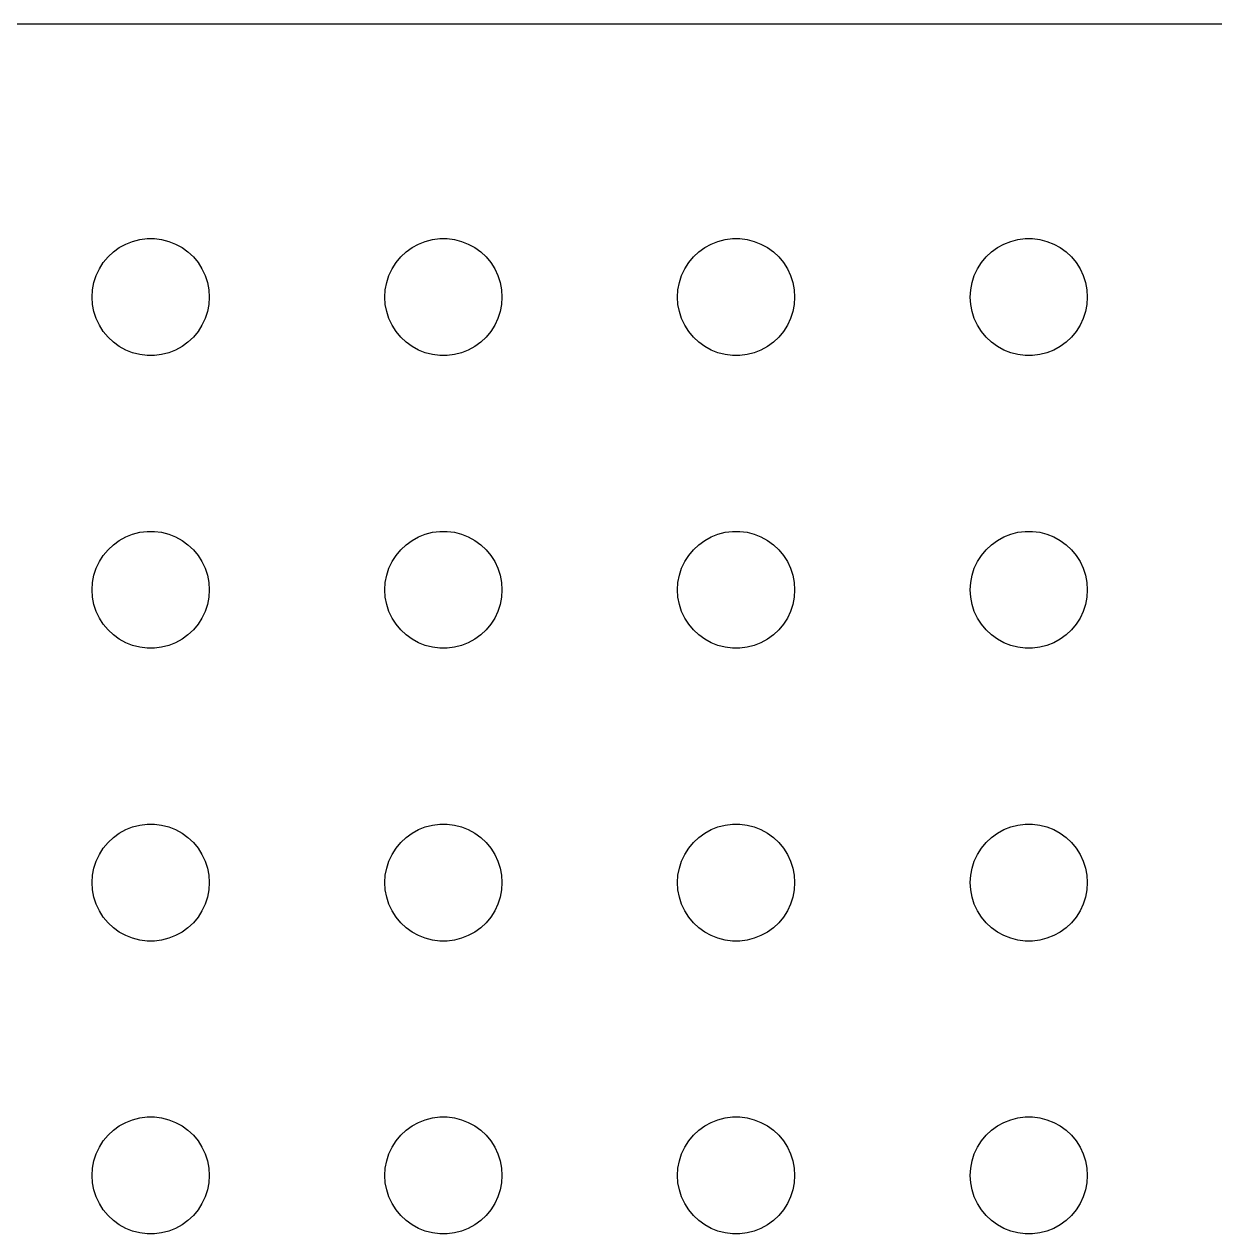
# Model space of a CAD drawing. Header units: metres. Extents: x -120 to 120, y -119 to 119.
# Drawn here: x 26.76 to 57.27, y 88.5 to 119.49 of the extents above; entities that cross this region are included whole.
import ezdxf

# ---------------------------------------------------------------- set-up
doc = ezdxf.new("R2010")
doc.units = ezdxf.units.M

msp = doc.modelspace()

# ---------------------------------------------------------------- linework, layer by layer
for p, q in [((114.814, 119.49), (-114.814, 119.49)), ((29.0439, 113.656), (29.1963, 113.766)), ((29.1963, 113.766), (29.3613, 113.857)), ((29.3613, 113.857), (29.5365, 113.927)), ((29.5365, 113.927), (29.7189, 113.973)), ((29.7189, 113.973), (29.9058, 113.997)), ((29.9058, 113.997), (30.0942, 113.997)), ((30.0942, 113.997), (30.2811, 113.973)), ((30.2811, 113.973), (30.4635, 113.927)), ((30.4635, 113.927), (30.6387, 113.857)), ((30.6387, 113.857), (30.8037, 113.766)), ((30.8037, 113.766), (30.9561, 113.656)), ((36.5439, 113.656), (36.6963, 113.766)), ((36.6963, 113.766), (36.8613, 113.857)), ((36.8613, 113.857), (37.0365, 113.927)), ((37.0365, 113.927), (37.2189, 113.973)), ((37.2189, 113.973), (37.4058, 113.997)), ((37.4058, 113.997), (37.5942, 113.997)), ((37.5942, 113.997), (37.7811, 113.973)), ((37.7811, 113.973), (37.9635, 113.927)), ((37.9635, 113.927), (38.1387, 113.857)), ((38.1387, 113.857), (38.3037, 113.766)), ((38.3037, 113.766), (38.4561, 113.656)), ((44.0439, 113.656), (44.1963, 113.766)), ((44.1963, 113.766), (44.3613, 113.857)), ((44.3613, 113.857), (44.5365, 113.927)), ((44.5365, 113.927), (44.7189, 113.973)), ((44.7189, 113.973), (44.9058, 113.997)), ((44.9058, 113.997), (45.0942, 113.997)), ((45.0942, 113.997), (45.2811, 113.973)), ((45.2811, 113.973), (45.4635, 113.927)), ((45.4635, 113.927), (45.6387, 113.857)), ((45.6387, 113.857), (45.8037, 113.766)), ((45.8037, 113.766), (45.9561, 113.656)), ((51.5439, 113.656), (51.6963, 113.766)), ((51.6963, 113.766), (51.8613, 113.857)), ((51.8613, 113.857), (52.0365, 113.927)), ((52.0365, 113.927), (52.2189, 113.973)), ((52.2189, 113.973), (52.4058, 113.997)), ((52.4058, 113.997), (52.5942, 113.997)), ((52.5942, 113.997), (52.7811, 113.973)), ((52.7811, 113.973), (52.9635, 113.927)), ((52.9635, 113.927), (53.1387, 113.857)), ((53.1387, 113.857), (53.3037, 113.766)), ((53.3037, 113.766), (53.4561, 113.656)), ((28.7865, 113.382), (28.9065, 113.527)), ((28.9065, 113.527), (29.0439, 113.656)), ((30.9561, 113.656), (31.0934, 113.527)), ((31.0934, 113.527), (31.2135, 113.382)), ((36.2865, 113.382), (36.4065, 113.527)), ((36.4065, 113.527), (36.5439, 113.656)), ((38.4561, 113.656), (38.5934, 113.527)), ((38.5934, 113.527), (38.7135, 113.382)), ((43.7865, 113.382), (43.9065, 113.527)), ((43.9065, 113.527), (44.0439, 113.656)), ((45.9561, 113.656), (46.0934, 113.527)), ((46.0934, 113.527), (46.2135, 113.382)), ((51.2865, 113.382), (51.4065, 113.527)), ((51.4065, 113.527), (51.5439, 113.656)), ((53.4561, 113.656), (53.5934, 113.527)), ((53.5934, 113.527), (53.7135, 113.382)), ((28.6053, 113.052), (28.6855, 113.223)), ((28.6855, 113.223), (28.7865, 113.382)), ((31.2135, 113.382), (31.3145, 113.223)), ((31.3145, 113.223), (31.3947, 113.052)), ((36.1053, 113.052), (36.1855, 113.223)), ((36.1855, 113.223), (36.2865, 113.382)), ((38.7135, 113.382), (38.8145, 113.223)), ((38.8145, 113.223), (38.8947, 113.052)), ((43.6053, 113.052), (43.6855, 113.223)), ((43.6855, 113.223), (43.7865, 113.382)), ((46.2135, 113.382), (46.3145, 113.223)), ((46.3145, 113.223), (46.3947, 113.052)), ((51.1053, 113.052), (51.1855, 113.223)), ((51.1855, 113.223), (51.2865, 113.382)), ((53.7135, 113.382), (53.8145, 113.223)), ((53.8145, 113.223), (53.8947, 113.052)), ((28.5118, 112.688), (28.5471, 112.873)), ((28.5471, 112.873), (28.6053, 113.052)), ((31.3947, 113.052), (31.4529, 112.873)), ((31.4529, 112.873), (31.4882, 112.688)), ((36.0118, 112.688), (36.0471, 112.873)), ((36.0471, 112.873), (36.1053, 113.052)), ((38.8947, 113.052), (38.9529, 112.873)), ((38.9529, 112.873), (38.9882, 112.688)), ((43.5118, 112.688), (43.5471, 112.873)), ((43.5471, 112.873), (43.6053, 113.052)), ((46.3947, 113.052), (46.4529, 112.873)), ((46.4529, 112.873), (46.4882, 112.688)), ((51.0118, 112.688), (51.0471, 112.873)), ((51.0471, 112.873), (51.1053, 113.052)), ((53.8947, 113.052), (53.9529, 112.873)), ((53.9529, 112.873), (53.9882, 112.688)), ((28.5, 112.5), (28.5118, 112.688)), ((28.5118, 112.312), (28.5, 112.5)), ((31.4882, 112.688), (31.5, 112.5)), ((31.5, 112.5), (31.4882, 112.312)), ((36, 112.5), (36.0118, 112.688)), ((36.0118, 112.312), (36, 112.5)), ((38.9882, 112.688), (39, 112.5)), ((39, 112.5), (38.9882, 112.312)), ((43.5, 112.5), (43.5118, 112.688)), ((43.5118, 112.312), (43.5, 112.5)), ((46.4882, 112.688), (46.5, 112.5)), ((46.5, 112.5), (46.4882, 112.312)), ((51, 112.5), (51.0118, 112.688)), ((51.0118, 112.312), (51, 112.5)), ((53.9882, 112.688), (54, 112.5)), ((54, 112.5), (53.9882, 112.312)), ((28.5471, 112.127), (28.5118, 112.312)), ((31.4882, 112.312), (31.4529, 112.127)), ((36.0471, 112.127), (36.0118, 112.312)), ((38.9882, 112.312), (38.9529, 112.127)), ((43.5471, 112.127), (43.5118, 112.312)), ((46.4882, 112.312), (46.4529, 112.127)), ((51.0471, 112.127), (51.0118, 112.312)), ((53.9882, 112.312), (53.9529, 112.127)), ((28.6053, 111.948), (28.5471, 112.127)), ((28.6855, 111.777), (28.6053, 111.948)), ((31.3947, 111.948), (31.3145, 111.777)), ((31.4529, 112.127), (31.3947, 111.948)), ((36.1053, 111.948), (36.0471, 112.127)), ((36.1855, 111.777), (36.1053, 111.948)), ((38.8947, 111.948), (38.8145, 111.777)), ((38.9529, 112.127), (38.8947, 111.948)), ((43.6053, 111.948), (43.5471, 112.127)), ((43.6855, 111.777), (43.6053, 111.948)), ((46.3947, 111.948), (46.3145, 111.777)), ((46.4529, 112.127), (46.3947, 111.948)), ((51.1053, 111.948), (51.0471, 112.127)), ((51.1855, 111.777), (51.1053, 111.948)), ((53.8947, 111.948), (53.8145, 111.777)), ((53.9529, 112.127), (53.8947, 111.948)), ((28.7865, 111.618), (28.6855, 111.777)), ((28.9065, 111.473), (28.7865, 111.618)), ((31.2135, 111.618), (31.0934, 111.473)), ((31.3145, 111.777), (31.2135, 111.618)), ((36.2865, 111.618), (36.1855, 111.777)), ((36.4065, 111.473), (36.2865, 111.618)), ((38.7135, 111.618), (38.5934, 111.473)), ((38.8145, 111.777), (38.7135, 111.618)), ((43.7865, 111.618), (43.6855, 111.777)), ((43.9065, 111.473), (43.7865, 111.618)), ((46.2135, 111.618), (46.0934, 111.473)), ((46.3145, 111.777), (46.2135, 111.618)), ((51.2865, 111.618), (51.1855, 111.777)), ((51.4065, 111.473), (51.2865, 111.618)), ((53.7135, 111.618), (53.5934, 111.473)), ((53.8145, 111.777), (53.7135, 111.618)), ((29.0439, 111.344), (28.9065, 111.473)), ((29.1963, 111.234), (29.0439, 111.344)), ((30.9561, 111.344), (30.8037, 111.234)), ((31.0934, 111.473), (30.9561, 111.344)), ((36.5439, 111.344), (36.4065, 111.473)), ((36.6963, 111.234), (36.5439, 111.344)), ((38.4561, 111.344), (38.3037, 111.234)), ((38.5934, 111.473), (38.4561, 111.344)), ((44.0439, 111.344), (43.9065, 111.473)), ((44.1963, 111.234), (44.0439, 111.344)), ((45.9561, 111.344), (45.8037, 111.234)), ((46.0934, 111.473), (45.9561, 111.344)), ((51.5439, 111.344), (51.4065, 111.473)), ((51.6963, 111.234), (51.5439, 111.344)), ((53.4561, 111.344), (53.3037, 111.234)), ((53.5934, 111.473), (53.4561, 111.344)), ((29.3613, 111.143), (29.1963, 111.234)), ((29.5365, 111.073), (29.3613, 111.143)), ((29.7189, 111.027), (29.5365, 111.073)), ((29.9058, 111.003), (29.7189, 111.027)), ((30.0942, 111.003), (29.9058, 111.003)), ((30.2811, 111.027), (30.0942, 111.003)), ((30.4635, 111.073), (30.2811, 111.027)), ((30.6387, 111.143), (30.4635, 111.073)), ((30.8037, 111.234), (30.6387, 111.143)), ((36.8613, 111.143), (36.6963, 111.234)), ((37.0365, 111.073), (36.8613, 111.143)), ((37.2189, 111.027), (37.0365, 111.073)), ((37.4058, 111.003), (37.2189, 111.027)), ((37.5942, 111.003), (37.4058, 111.003)), ((37.7811, 111.027), (37.5942, 111.003)), ((37.9635, 111.073), (37.7811, 111.027)), ((38.1387, 111.143), (37.9635, 111.073)), ((38.3037, 111.234), (38.1387, 111.143)), ((44.3613, 111.143), (44.1963, 111.234)), ((44.5365, 111.073), (44.3613, 111.143)), ((44.7189, 111.027), (44.5365, 111.073)), ((44.9058, 111.003), (44.7189, 111.027)), ((45.0942, 111.003), (44.9058, 111.003)), ((45.2811, 111.027), (45.0942, 111.003)), ((45.4635, 111.073), (45.2811, 111.027)), ((45.6387, 111.143), (45.4635, 111.073)), ((45.8037, 111.234), (45.6387, 111.143)), ((51.8613, 111.143), (51.6963, 111.234)), ((52.0365, 111.073), (51.8613, 111.143)), ((52.2189, 111.027), (52.0365, 111.073)), ((52.4058, 111.003), (52.2189, 111.027)), ((52.5942, 111.003), (52.4058, 111.003)), ((52.7811, 111.027), (52.5942, 111.003)), ((52.9635, 111.073), (52.7811, 111.027)), ((53.1387, 111.143), (52.9635, 111.073)), ((53.3037, 111.234), (53.1387, 111.143)), ((29.1963, 106.266), (29.3613, 106.357)), ((29.3613, 106.357), (29.5365, 106.427)), ((29.5365, 106.427), (29.7189, 106.473)), ((29.7189, 106.473), (29.9058, 106.497)), ((29.9058, 106.497), (30.0942, 106.497)), ((30.0942, 106.497), (30.2811, 106.473)), ((30.2811, 106.473), (30.4635, 106.427)), ((30.4635, 106.427), (30.6387, 106.357)), ((30.6387, 106.357), (30.8037, 106.266)), ((36.6963, 106.266), (36.8613, 106.357)), ((36.8613, 106.357), (37.0365, 106.427)), ((37.0365, 106.427), (37.2189, 106.473)), ((37.2189, 106.473), (37.4058, 106.497)), ((37.4058, 106.497), (37.5942, 106.497)), ((37.5942, 106.497), (37.7811, 106.473)), ((37.7811, 106.473), (37.9635, 106.427)), ((37.9635, 106.427), (38.1387, 106.357)), ((38.1387, 106.357), (38.3037, 106.266)), ((44.1963, 106.266), (44.3613, 106.357)), ((44.3613, 106.357), (44.5365, 106.427)), ((44.5365, 106.427), (44.7189, 106.473)), ((44.7189, 106.473), (44.9058, 106.497)), ((44.9058, 106.497), (45.0942, 106.497)), ((45.0942, 106.497), (45.2811, 106.473)), ((45.2811, 106.473), (45.4635, 106.427)), ((45.4635, 106.427), (45.6387, 106.357)), ((45.6387, 106.357), (45.8037, 106.266)), ((51.6963, 106.266), (51.8613, 106.357)), ((51.8613, 106.357), (52.0365, 106.427)), ((52.0365, 106.427), (52.2189, 106.473)), ((52.2189, 106.473), (52.4058, 106.497)), ((52.4058, 106.497), (52.5942, 106.497)), ((52.5942, 106.497), (52.7811, 106.473)), ((52.7811, 106.473), (52.9635, 106.427)), ((52.9635, 106.427), (53.1387, 106.357)), ((53.1387, 106.357), (53.3037, 106.266)), ((28.7865, 105.882), (28.9065, 106.027)), ((28.9065, 106.027), (29.0439, 106.156)), ((29.0439, 106.156), (29.1963, 106.266)), ((30.8037, 106.266), (30.9561, 106.156)), ((30.9561, 106.156), (31.0934, 106.027)), ((31.0934, 106.027), (31.2135, 105.882)), ((36.2865, 105.882), (36.4065, 106.027)), ((36.4065, 106.027), (36.5439, 106.156)), ((36.5439, 106.156), (36.6963, 106.266)), ((38.3037, 106.266), (38.4561, 106.156)), ((38.4561, 106.156), (38.5934, 106.027)), ((38.5934, 106.027), (38.7135, 105.882)), ((43.7865, 105.882), (43.9065, 106.027)), ((43.9065, 106.027), (44.0439, 106.156)), ((44.0439, 106.156), (44.1963, 106.266)), ((45.8037, 106.266), (45.9561, 106.156)), ((45.9561, 106.156), (46.0934, 106.027)), ((46.0934, 106.027), (46.2135, 105.882)), ((51.2865, 105.882), (51.4065, 106.027)), ((51.4065, 106.027), (51.5439, 106.156)), ((51.5439, 106.156), (51.6963, 106.266)), ((53.3037, 106.266), (53.4561, 106.156)), ((53.4561, 106.156), (53.5934, 106.027)), ((53.5934, 106.027), (53.7135, 105.882)), ((28.6053, 105.552), (28.6855, 105.723)), ((28.6855, 105.723), (28.7865, 105.882)), ((31.2135, 105.882), (31.3145, 105.723)), ((31.3145, 105.723), (31.3947, 105.552)), ((36.1053, 105.552), (36.1855, 105.723)), ((36.1855, 105.723), (36.2865, 105.882)), ((38.7135, 105.882), (38.8145, 105.723)), ((38.8145, 105.723), (38.8947, 105.552)), ((43.6053, 105.552), (43.6855, 105.723)), ((43.6855, 105.723), (43.7865, 105.882)), ((46.2135, 105.882), (46.3145, 105.723)), ((46.3145, 105.723), (46.3947, 105.552)), ((51.1053, 105.552), (51.1855, 105.723)), ((51.1855, 105.723), (51.2865, 105.882)), ((53.7135, 105.882), (53.8145, 105.723)), ((53.8145, 105.723), (53.8947, 105.552)), ((28.5118, 105.188), (28.5471, 105.373)), ((28.5471, 105.373), (28.6053, 105.552)), ((31.3947, 105.552), (31.4529, 105.373)), ((31.4529, 105.373), (31.4882, 105.188)), ((36.0118, 105.188), (36.0471, 105.373)), ((36.0471, 105.373), (36.1053, 105.552)), ((38.8947, 105.552), (38.9529, 105.373)), ((38.9529, 105.373), (38.9882, 105.188)), ((43.5118, 105.188), (43.5471, 105.373)), ((43.5471, 105.373), (43.6053, 105.552)), ((46.3947, 105.552), (46.4529, 105.373)), ((46.4529, 105.373), (46.4882, 105.188)), ((51.0118, 105.188), (51.0471, 105.373)), ((51.0471, 105.373), (51.1053, 105.552)), ((53.8947, 105.552), (53.9529, 105.373)), ((53.9529, 105.373), (53.9882, 105.188)), ((28.5, 105), (28.5118, 105.188)), ((31.4882, 105.188), (31.5, 105)), ((36, 105), (36.0118, 105.188)), ((38.9882, 105.188), (39, 105)), ((43.5, 105), (43.5118, 105.188)), ((46.4882, 105.188), (46.5, 105)), ((51, 105), (51.0118, 105.188)), ((53.9882, 105.188), (54, 105)), ((28.5118, 104.812), (28.5, 105)), ((28.5471, 104.627), (28.5118, 104.812)), ((31.4882, 104.812), (31.4529, 104.627)), ((31.5, 105), (31.4882, 104.812)), ((36.0118, 104.812), (36, 105)), ((36.0471, 104.627), (36.0118, 104.812)), ((38.9882, 104.812), (38.9529, 104.627)), ((39, 105), (38.9882, 104.812)), ((43.5118, 104.812), (43.5, 105)), ((43.5471, 104.627), (43.5118, 104.812)), ((46.4882, 104.812), (46.4529, 104.627)), ((46.5, 105), (46.4882, 104.812)), ((51.0118, 104.812), (51, 105)), ((51.0471, 104.627), (51.0118, 104.812)), ((53.9882, 104.812), (53.9529, 104.627)), ((54, 105), (53.9882, 104.812)), ((28.6053, 104.448), (28.5471, 104.627)), ((28.6855, 104.277), (28.6053, 104.448)), ((31.3947, 104.448), (31.3145, 104.277)), ((31.4529, 104.627), (31.3947, 104.448)), ((36.1053, 104.448), (36.0471, 104.627)), ((36.1855, 104.277), (36.1053, 104.448)), ((38.8947, 104.448), (38.8145, 104.277)), ((38.9529, 104.627), (38.8947, 104.448)), ((43.6053, 104.448), (43.5471, 104.627)), ((43.6855, 104.277), (43.6053, 104.448)), ((46.3947, 104.448), (46.3145, 104.277)), ((46.4529, 104.627), (46.3947, 104.448)), ((51.1053, 104.448), (51.0471, 104.627)), ((51.1855, 104.277), (51.1053, 104.448)), ((53.8947, 104.448), (53.8145, 104.277)), ((53.9529, 104.627), (53.8947, 104.448)), ((28.7865, 104.118), (28.6855, 104.277)), ((28.9065, 103.973), (28.7865, 104.118)), ((31.2135, 104.118), (31.0934, 103.973)), ((31.3145, 104.277), (31.2135, 104.118)), ((36.2865, 104.118), (36.1855, 104.277)), ((36.4065, 103.973), (36.2865, 104.118)), ((38.7135, 104.118), (38.5934, 103.973)), ((38.8145, 104.277), (38.7135, 104.118)), ((43.7865, 104.118), (43.6855, 104.277)), ((43.9065, 103.973), (43.7865, 104.118)), ((46.2135, 104.118), (46.0934, 103.973)), ((46.3145, 104.277), (46.2135, 104.118)), ((51.2865, 104.118), (51.1855, 104.277)), ((51.4065, 103.973), (51.2865, 104.118)), ((53.7135, 104.118), (53.5934, 103.973)), ((53.8145, 104.277), (53.7135, 104.118)), ((29.0439, 103.844), (28.9065, 103.973)), ((29.1963, 103.734), (29.0439, 103.844)), ((30.9561, 103.844), (30.8037, 103.734)), ((31.0934, 103.973), (30.9561, 103.844)), ((36.5439, 103.844), (36.4065, 103.973)), ((36.6963, 103.734), (36.5439, 103.844)), ((38.4561, 103.844), (38.3037, 103.734)), ((38.5934, 103.973), (38.4561, 103.844)), ((44.0439, 103.844), (43.9065, 103.973)), ((44.1963, 103.734), (44.0439, 103.844)), ((45.9561, 103.844), (45.8037, 103.734)), ((46.0934, 103.973), (45.9561, 103.844)), ((51.5439, 103.844), (51.4065, 103.973)), ((51.6963, 103.734), (51.5439, 103.844)), ((53.4561, 103.844), (53.3037, 103.734)), ((53.5934, 103.973), (53.4561, 103.844)), ((29.3613, 103.643), (29.1963, 103.734)), ((29.5365, 103.573), (29.3613, 103.643)), ((29.7189, 103.527), (29.5365, 103.573)), ((29.9058, 103.503), (29.7189, 103.527)), ((30.0942, 103.503), (29.9058, 103.503)), ((30.2811, 103.527), (30.0942, 103.503)), ((30.4635, 103.573), (30.2811, 103.527)), ((30.6387, 103.643), (30.4635, 103.573)), ((30.8037, 103.734), (30.6387, 103.643)), ((36.8613, 103.643), (36.6963, 103.734)), ((37.0365, 103.573), (36.8613, 103.643)), ((37.2189, 103.527), (37.0365, 103.573)), ((37.4058, 103.503), (37.2189, 103.527)), ((37.5942, 103.503), (37.4058, 103.503)), ((37.7811, 103.527), (37.5942, 103.503)), ((37.9635, 103.573), (37.7811, 103.527)), ((38.1387, 103.643), (37.9635, 103.573)), ((38.3037, 103.734), (38.1387, 103.643)), ((44.3613, 103.643), (44.1963, 103.734)), ((44.5365, 103.573), (44.3613, 103.643)), ((44.7189, 103.527), (44.5365, 103.573)), ((44.9058, 103.503), (44.7189, 103.527)), ((45.0942, 103.503), (44.9058, 103.503)), ((45.2811, 103.527), (45.0942, 103.503)), ((45.4635, 103.573), (45.2811, 103.527)), ((45.6387, 103.643), (45.4635, 103.573)), ((45.8037, 103.734), (45.6387, 103.643)), ((51.8613, 103.643), (51.6963, 103.734)), ((52.0365, 103.573), (51.8613, 103.643)), ((52.2189, 103.527), (52.0365, 103.573)), ((52.4058, 103.503), (52.2189, 103.527)), ((52.5942, 103.503), (52.4058, 103.503)), ((52.7811, 103.527), (52.5942, 103.503)), ((52.9635, 103.573), (52.7811, 103.527)), ((53.1387, 103.643), (52.9635, 103.573)), ((53.3037, 103.734), (53.1387, 103.643)), ((29.1963, 98.7665), (29.3613, 98.8572)), ((29.3613, 98.8572), (29.5365, 98.9266)), ((29.5365, 98.9266), (29.7189, 98.9734)), ((29.7189, 98.9734), (29.9058, 98.997)), ((29.9058, 98.997), (30.0942, 98.997)), ((30.0942, 98.997), (30.2811, 98.9734)), ((30.2811, 98.9734), (30.4635, 98.9266)), ((30.4635, 98.9266), (30.6387, 98.8572)), ((30.6387, 98.8572), (30.8037, 98.7665)), ((36.6963, 98.7665), (36.8613, 98.8572)), ((36.8613, 98.8572), (37.0365, 98.9266)), ((37.0365, 98.9266), (37.2189, 98.9734)), ((37.2189, 98.9734), (37.4058, 98.997)), ((37.4058, 98.997), (37.5942, 98.997)), ((37.5942, 98.997), (37.7811, 98.9734)), ((37.7811, 98.9734), (37.9635, 98.9266)), ((37.9635, 98.9266), (38.1387, 98.8572)), ((38.1387, 98.8572), (38.3037, 98.7665)), ((44.1963, 98.7665), (44.3613, 98.8572)), ((44.3613, 98.8572), (44.5365, 98.9266)), ((44.5365, 98.9266), (44.7189, 98.9734)), ((44.7189, 98.9734), (44.9058, 98.997)), ((44.9058, 98.997), (45.0942, 98.997)), ((45.0942, 98.997), (45.2811, 98.9734)), ((45.2811, 98.9734), (45.4635, 98.9266)), ((45.4635, 98.9266), (45.6387, 98.8572)), ((45.6387, 98.8572), (45.8037, 98.7665)), ((51.6963, 98.7665), (51.8613, 98.8572)), ((51.8613, 98.8572), (52.0365, 98.9266)), ((52.0365, 98.9266), (52.2189, 98.9734)), ((52.2189, 98.9734), (52.4058, 98.997)), ((52.4058, 98.997), (52.5942, 98.997)), ((52.5942, 98.997), (52.7811, 98.9734)), ((52.7811, 98.9734), (52.9635, 98.9266)), ((52.9635, 98.9266), (53.1387, 98.8572)), ((53.1387, 98.8572), (53.3037, 98.7665)), ((28.9065, 98.5268), (29.0439, 98.6558)), ((29.0439, 98.6558), (29.1963, 98.7665)), ((30.8037, 98.7665), (30.9561, 98.6558)), ((30.9561, 98.6558), (31.0934, 98.5268)), ((36.4065, 98.5268), (36.5439, 98.6558)), ((36.5439, 98.6558), (36.6963, 98.7665)), ((38.3037, 98.7665), (38.4561, 98.6558)), ((38.4561, 98.6558), (38.5934, 98.5268)), ((43.9065, 98.5268), (44.0439, 98.6558)), ((44.0439, 98.6558), (44.1963, 98.7665)), ((45.8037, 98.7665), (45.9561, 98.6558)), ((45.9561, 98.6558), (46.0934, 98.5268)), ((51.4065, 98.5268), (51.5439, 98.6558)), ((51.5439, 98.6558), (51.6963, 98.7665)), ((53.3037, 98.7665), (53.4561, 98.6558)), ((53.4561, 98.6558), (53.5934, 98.5268)), ((28.6855, 98.2226), (28.7865, 98.3817)), ((28.7865, 98.3817), (28.9065, 98.5268)), ((31.0934, 98.5268), (31.2135, 98.3817)), ((31.2135, 98.3817), (31.3145, 98.2226)), ((36.1855, 98.2226), (36.2865, 98.3817)), ((36.2865, 98.3817), (36.4065, 98.5268)), ((38.5934, 98.5268), (38.7135, 98.3817)), ((38.7135, 98.3817), (38.8145, 98.2226)), ((43.6855, 98.2226), (43.7865, 98.3817)), ((43.7865, 98.3817), (43.9065, 98.5268)), ((46.0934, 98.5268), (46.2135, 98.3817)), ((46.2135, 98.3817), (46.3145, 98.2226)), ((51.1855, 98.2226), (51.2865, 98.3817)), ((51.2865, 98.3817), (51.4065, 98.5268)), ((53.5934, 98.5268), (53.7135, 98.3817)), ((53.7135, 98.3817), (53.8145, 98.2226)), ((28.5471, 97.873), (28.6053, 98.0522)), ((28.6053, 98.0522), (28.6855, 98.2226)), ((31.3145, 98.2226), (31.3947, 98.0522)), ((31.3947, 98.0522), (31.4529, 97.873)), ((36.0471, 97.873), (36.1053, 98.0522)), ((36.1053, 98.0522), (36.1855, 98.2226)), ((38.8145, 98.2226), (38.8947, 98.0522)), ((38.8947, 98.0522), (38.9529, 97.873)), ((43.5471, 97.873), (43.6053, 98.0522)), ((43.6053, 98.0522), (43.6855, 98.2226)), ((46.3145, 98.2226), (46.3947, 98.0522)), ((46.3947, 98.0522), (46.4529, 97.873)), ((51.0471, 97.873), (51.1053, 98.0522)), ((51.1053, 98.0522), (51.1855, 98.2226)), ((53.8145, 98.2226), (53.8947, 98.0522)), ((53.8947, 98.0522), (53.9529, 97.873)), ((28.5, 97.5), (28.5118, 97.688)), ((28.5118, 97.688), (28.5471, 97.873)), ((31.4529, 97.873), (31.4882, 97.688)), ((31.4882, 97.688), (31.5, 97.5)), ((36, 97.5), (36.0118, 97.688)), ((36.0118, 97.688), (36.0471, 97.873)), ((38.9529, 97.873), (38.9882, 97.688)), ((38.9882, 97.688), (39, 97.5)), ((43.5, 97.5), (43.5118, 97.688)), ((43.5118, 97.688), (43.5471, 97.873)), ((46.4529, 97.873), (46.4882, 97.688)), ((46.4882, 97.688), (46.5, 97.5)), ((51, 97.5), (51.0118, 97.688)), ((51.0118, 97.688), (51.0471, 97.873)), ((53.9529, 97.873), (53.9882, 97.688)), ((53.9882, 97.688), (54, 97.5)), ((28.5118, 97.312), (28.5, 97.5)), ((28.5471, 97.127), (28.5118, 97.312)), ((31.4882, 97.312), (31.4529, 97.127)), ((31.5, 97.5), (31.4882, 97.312)), ((36.0118, 97.312), (36, 97.5)), ((36.0471, 97.127), (36.0118, 97.312)), ((38.9882, 97.312), (38.9529, 97.127)), ((39, 97.5), (38.9882, 97.312)), ((43.5118, 97.312), (43.5, 97.5)), ((43.5471, 97.127), (43.5118, 97.312)), ((46.4882, 97.312), (46.4529, 97.127)), ((46.5, 97.5), (46.4882, 97.312)), ((51.0118, 97.312), (51, 97.5)), ((51.0471, 97.127), (51.0118, 97.312)), ((53.9882, 97.312), (53.9529, 97.127)), ((54, 97.5), (53.9882, 97.312)), ((28.6053, 96.9478), (28.5471, 97.127)), ((31.4529, 97.127), (31.3947, 96.9478)), ((36.1053, 96.9478), (36.0471, 97.127)), ((38.9529, 97.127), (38.8947, 96.9478)), ((43.6053, 96.9478), (43.5471, 97.127)), ((46.4529, 97.127), (46.3947, 96.9478)), ((51.1053, 96.9478), (51.0471, 97.127)), ((53.9529, 97.127), (53.8947, 96.9478)), ((28.6855, 96.7774), (28.6053, 96.9478)), ((28.7865, 96.6183), (28.6855, 96.7774)), ((31.3145, 96.7774), (31.2135, 96.6183)), ((31.3947, 96.9478), (31.3145, 96.7774)), ((36.1855, 96.7774), (36.1053, 96.9478)), ((36.2865, 96.6183), (36.1855, 96.7774)), ((38.8145, 96.7774), (38.7135, 96.6183)), ((38.8947, 96.9478), (38.8145, 96.7774)), ((43.6855, 96.7774), (43.6053, 96.9478)), ((43.7865, 96.6183), (43.6855, 96.7774)), ((46.3145, 96.7774), (46.2135, 96.6183)), ((46.3947, 96.9478), (46.3145, 96.7774)), ((51.1855, 96.7774), (51.1053, 96.9478)), ((51.2865, 96.6183), (51.1855, 96.7774)), ((53.8145, 96.7774), (53.7135, 96.6183)), ((53.8947, 96.9478), (53.8145, 96.7774)), ((28.9065, 96.4732), (28.7865, 96.6183)), ((29.0439, 96.3442), (28.9065, 96.4732)), ((31.0934, 96.4732), (30.9561, 96.3442)), ((31.2135, 96.6183), (31.0934, 96.4732)), ((36.4065, 96.4732), (36.2865, 96.6183)), ((36.5439, 96.3442), (36.4065, 96.4732)), ((38.5934, 96.4732), (38.4561, 96.3442)), ((38.7135, 96.6183), (38.5934, 96.4732)), ((43.9065, 96.4732), (43.7865, 96.6183)), ((44.0439, 96.3442), (43.9065, 96.4732)), ((46.0934, 96.4732), (45.9561, 96.3442)), ((46.2135, 96.6183), (46.0934, 96.4732)), ((51.4065, 96.4732), (51.2865, 96.6183)), ((51.5439, 96.3442), (51.4065, 96.4732)), ((53.5934, 96.4732), (53.4561, 96.3442)), ((53.7135, 96.6183), (53.5934, 96.4732)), ((29.1963, 96.2335), (29.0439, 96.3442)), ((29.3613, 96.1428), (29.1963, 96.2335)), ((29.5365, 96.0734), (29.3613, 96.1428)), ((29.7189, 96.0266), (29.5365, 96.0734)), ((30.4635, 96.0734), (30.2811, 96.0266)), ((30.6387, 96.1428), (30.4635, 96.0734)), ((30.8037, 96.2335), (30.6387, 96.1428)), ((30.9561, 96.3442), (30.8037, 96.2335)), ((36.6963, 96.2335), (36.5439, 96.3442)), ((36.8613, 96.1428), (36.6963, 96.2335)), ((37.0365, 96.0734), (36.8613, 96.1428)), ((37.2189, 96.0266), (37.0365, 96.0734)), ((37.9635, 96.0734), (37.7811, 96.0266)), ((38.1387, 96.1428), (37.9635, 96.0734)), ((38.3037, 96.2335), (38.1387, 96.1428)), ((38.4561, 96.3442), (38.3037, 96.2335)), ((44.1963, 96.2335), (44.0439, 96.3442)), ((44.3613, 96.1428), (44.1963, 96.2335)), ((44.5365, 96.0734), (44.3613, 96.1428)), ((44.7189, 96.0266), (44.5365, 96.0734)), ((45.4635, 96.0734), (45.2811, 96.0266)), ((45.6387, 96.1428), (45.4635, 96.0734)), ((45.8037, 96.2335), (45.6387, 96.1428)), ((45.9561, 96.3442), (45.8037, 96.2335)), ((51.6963, 96.2335), (51.5439, 96.3442)), ((51.8613, 96.1428), (51.6963, 96.2335)), ((52.0365, 96.0734), (51.8613, 96.1428)), ((52.2189, 96.0266), (52.0365, 96.0734)), ((52.9635, 96.0734), (52.7811, 96.0266)), ((53.1387, 96.1428), (52.9635, 96.0734)), ((53.3037, 96.2335), (53.1387, 96.1428)), ((53.4561, 96.3442), (53.3037, 96.2335)), ((29.9058, 96.003), (29.7189, 96.0266)), ((30.0942, 96.003), (29.9058, 96.003)), ((30.2811, 96.0266), (30.0942, 96.003)), ((37.4058, 96.003), (37.2189, 96.0266)), ((37.5942, 96.003), (37.4058, 96.003)), ((37.7811, 96.0266), (37.5942, 96.003)), ((44.9058, 96.003), (44.7189, 96.0266)), ((45.0942, 96.003), (44.9058, 96.003)), ((45.2811, 96.0266), (45.0942, 96.003)), ((52.4058, 96.003), (52.2189, 96.0266)), ((52.5942, 96.003), (52.4058, 96.003)), ((52.7811, 96.0266), (52.5942, 96.003)), ((29.3613, 91.3572), (29.5365, 91.4266)), ((29.5365, 91.4266), (29.7189, 91.4734)), ((29.7189, 91.4734), (29.9058, 91.497)), ((29.9058, 91.497), (30.0942, 91.497)), ((30.0942, 91.497), (30.2811, 91.4734)), ((30.2811, 91.4734), (30.4635, 91.4266)), ((30.4635, 91.4266), (30.6387, 91.3572)), ((36.8613, 91.3572), (37.0365, 91.4266)), ((37.0365, 91.4266), (37.2189, 91.4734)), ((37.2189, 91.4734), (37.4058, 91.497)), ((37.4058, 91.497), (37.5942, 91.497)), ((37.5942, 91.497), (37.7811, 91.4734)), ((37.7811, 91.4734), (37.9635, 91.4266)), ((37.9635, 91.4266), (38.1387, 91.3572)), ((44.3613, 91.3572), (44.5365, 91.4266)), ((44.5365, 91.4266), (44.7189, 91.4734)), ((44.7189, 91.4734), (44.9058, 91.497)), ((44.9058, 91.497), (45.0942, 91.497)), ((45.0942, 91.497), (45.2811, 91.4734)), ((45.2811, 91.4734), (45.4635, 91.4266)), ((45.4635, 91.4266), (45.6387, 91.3572)), ((51.8613, 91.3572), (52.0365, 91.4266)), ((52.0365, 91.4266), (52.2189, 91.4734)), ((52.2189, 91.4734), (52.4058, 91.497)), ((52.4058, 91.497), (52.5942, 91.497)), ((52.5942, 91.497), (52.7811, 91.4734)), ((52.7811, 91.4734), (52.9635, 91.4266)), ((52.9635, 91.4266), (53.1387, 91.3572)), ((28.9065, 91.0268), (29.0439, 91.1558)), ((29.0439, 91.1558), (29.1963, 91.2665)), ((29.1963, 91.2665), (29.3613, 91.3572)), ((30.6387, 91.3572), (30.8037, 91.2665)), ((30.8037, 91.2665), (30.9561, 91.1558)), ((30.9561, 91.1558), (31.0934, 91.0268)), ((36.4065, 91.0268), (36.5439, 91.1558)), ((36.5439, 91.1558), (36.6963, 91.2665)), ((36.6963, 91.2665), (36.8613, 91.3572)), ((38.1387, 91.3572), (38.3037, 91.2665)), ((38.3037, 91.2665), (38.4561, 91.1558)), ((38.4561, 91.1558), (38.5934, 91.0268)), ((43.9065, 91.0268), (44.0439, 91.1558)), ((44.0439, 91.1558), (44.1963, 91.2665)), ((44.1963, 91.2665), (44.3613, 91.3572)), ((45.6387, 91.3572), (45.8037, 91.2665)), ((45.8037, 91.2665), (45.9561, 91.1558)), ((45.9561, 91.1558), (46.0934, 91.0268)), ((51.4065, 91.0268), (51.5439, 91.1558)), ((51.5439, 91.1558), (51.6963, 91.2665)), ((51.6963, 91.2665), (51.8613, 91.3572)), ((53.1387, 91.3572), (53.3037, 91.2665)), ((53.3037, 91.2665), (53.4561, 91.1558)), ((53.4561, 91.1558), (53.5934, 91.0268)), ((28.6855, 90.7226), (28.7865, 90.8817)), ((28.7865, 90.8817), (28.9065, 91.0268)), ((31.0934, 91.0268), (31.2135, 90.8817)), ((31.2135, 90.8817), (31.3145, 90.7226)), ((36.1855, 90.7226), (36.2865, 90.8817)), ((36.2865, 90.8817), (36.4065, 91.0268)), ((38.5934, 91.0268), (38.7135, 90.8817)), ((38.7135, 90.8817), (38.8145, 90.7226)), ((43.6855, 90.7226), (43.7865, 90.8817)), ((43.7865, 90.8817), (43.9065, 91.0268)), ((46.0934, 91.0268), (46.2135, 90.8817)), ((46.2135, 90.8817), (46.3145, 90.7226)), ((51.1855, 90.7226), (51.2865, 90.8817)), ((51.2865, 90.8817), (51.4065, 91.0268)), ((53.5934, 91.0268), (53.7135, 90.8817)), ((53.7135, 90.8817), (53.8145, 90.7226)), ((28.5471, 90.373), (28.6053, 90.5522)), ((28.6053, 90.5522), (28.6855, 90.7226)), ((31.3145, 90.7226), (31.3947, 90.5522)), ((31.3947, 90.5522), (31.4529, 90.373)), ((36.0471, 90.373), (36.1053, 90.5522)), ((36.1053, 90.5522), (36.1855, 90.7226)), ((38.8145, 90.7226), (38.8947, 90.5522)), ((38.8947, 90.5522), (38.9529, 90.373)), ((43.5471, 90.373), (43.6053, 90.5522)), ((43.6053, 90.5522), (43.6855, 90.7226)), ((46.3145, 90.7226), (46.3947, 90.5522)), ((46.3947, 90.5522), (46.4529, 90.373)), ((51.0471, 90.373), (51.1053, 90.5522)), ((51.1053, 90.5522), (51.1855, 90.7226)), ((53.8145, 90.7226), (53.8947, 90.5522)), ((53.8947, 90.5522), (53.9529, 90.373)), ((28.5, 90), (28.5118, 90.188)), ((28.5118, 90.188), (28.5471, 90.373)), ((31.4529, 90.373), (31.4882, 90.188)), ((31.4882, 90.188), (31.5, 90)), ((36, 90), (36.0118, 90.188)), ((36.0118, 90.188), (36.0471, 90.373)), ((38.9529, 90.373), (38.9882, 90.188)), ((38.9882, 90.188), (39, 90)), ((43.5, 90), (43.5118, 90.188)), ((43.5118, 90.188), (43.5471, 90.373)), ((46.4529, 90.373), (46.4882, 90.188)), ((46.4882, 90.188), (46.5, 90)), ((51, 90), (51.0118, 90.188)), ((51.0118, 90.188), (51.0471, 90.373)), ((53.9529, 90.373), (53.9882, 90.188)), ((53.9882, 90.188), (54, 90)), ((28.5118, 89.812), (28.5, 90)), ((31.5, 90), (31.4882, 89.812)), ((36.0118, 89.812), (36, 90)), ((39, 90), (38.9882, 89.812)), ((43.5118, 89.812), (43.5, 90)), ((46.5, 90), (46.4882, 89.812)), ((51.0118, 89.812), (51, 90)), ((54, 90), (53.9882, 89.812)), ((28.5471, 89.627), (28.5118, 89.812)), ((28.6053, 89.4478), (28.5471, 89.627)), ((31.4529, 89.627), (31.3947, 89.4478)), ((31.4882, 89.812), (31.4529, 89.627)), ((36.0471, 89.627), (36.0118, 89.812)), ((36.1053, 89.4478), (36.0471, 89.627)), ((38.9529, 89.627), (38.8947, 89.4478)), ((38.9882, 89.812), (38.9529, 89.627)), ((43.5471, 89.627), (43.5118, 89.812)), ((43.6053, 89.4478), (43.5471, 89.627)), ((46.4529, 89.627), (46.3947, 89.4478)), ((46.4882, 89.812), (46.4529, 89.627)), ((51.0471, 89.627), (51.0118, 89.812)), ((51.1053, 89.4478), (51.0471, 89.627)), ((53.9529, 89.627), (53.8947, 89.4478)), ((53.9882, 89.812), (53.9529, 89.627)), ((28.6855, 89.2774), (28.6053, 89.4478)), ((28.7865, 89.1183), (28.6855, 89.2774)), ((31.3145, 89.2774), (31.2135, 89.1183)), ((31.3947, 89.4478), (31.3145, 89.2774)), ((36.1855, 89.2774), (36.1053, 89.4478)), ((36.2865, 89.1183), (36.1855, 89.2774)), ((38.8145, 89.2774), (38.7135, 89.1183)), ((38.8947, 89.4478), (38.8145, 89.2774)), ((43.6855, 89.2774), (43.6053, 89.4478)), ((43.7865, 89.1183), (43.6855, 89.2774)), ((46.3145, 89.2774), (46.2135, 89.1183)), ((46.3947, 89.4478), (46.3145, 89.2774)), ((51.1855, 89.2774), (51.1053, 89.4478)), ((51.2865, 89.1183), (51.1855, 89.2774)), ((53.8145, 89.2774), (53.7135, 89.1183)), ((53.8947, 89.4478), (53.8145, 89.2774)), ((28.9065, 88.9732), (28.7865, 89.1183)), ((29.0439, 88.8442), (28.9065, 88.9732)), ((31.0934, 88.9732), (30.9561, 88.8442)), ((31.2135, 89.1183), (31.0934, 88.9732)), ((36.4065, 88.9732), (36.2865, 89.1183)), ((36.5439, 88.8442), (36.4065, 88.9732)), ((38.5934, 88.9732), (38.4561, 88.8442)), ((38.7135, 89.1183), (38.5934, 88.9732)), ((43.9065, 88.9732), (43.7865, 89.1183)), ((44.0439, 88.8442), (43.9065, 88.9732)), ((46.0934, 88.9732), (45.9561, 88.8442)), ((46.2135, 89.1183), (46.0934, 88.9732)), ((51.4065, 88.9732), (51.2865, 89.1183)), ((51.5439, 88.8442), (51.4065, 88.9732)), ((53.5934, 88.9732), (53.4561, 88.8442)), ((53.7135, 89.1183), (53.5934, 88.9732)), ((29.1963, 88.7335), (29.0439, 88.8442)), ((29.3613, 88.6428), (29.1963, 88.7335)), ((29.5365, 88.5734), (29.3613, 88.6428)), ((30.6387, 88.6428), (30.4635, 88.5734)), ((30.8037, 88.7335), (30.6387, 88.6428)), ((30.9561, 88.8442), (30.8037, 88.7335)), ((36.6963, 88.7335), (36.5439, 88.8442)), ((36.8613, 88.6428), (36.6963, 88.7335)), ((37.0365, 88.5734), (36.8613, 88.6428)), ((38.1387, 88.6428), (37.9635, 88.5734)), ((38.3037, 88.7335), (38.1387, 88.6428)), ((38.4561, 88.8442), (38.3037, 88.7335)), ((44.1963, 88.7335), (44.0439, 88.8442)), ((44.3613, 88.6428), (44.1963, 88.7335)), ((44.5365, 88.5734), (44.3613, 88.6428)), ((45.6387, 88.6428), (45.4635, 88.5734)), ((45.8037, 88.7335), (45.6387, 88.6428)), ((45.9561, 88.8442), (45.8037, 88.7335)), ((51.6963, 88.7335), (51.5439, 88.8442)), ((51.8613, 88.6428), (51.6963, 88.7335)), ((52.0365, 88.5734), (51.8613, 88.6428)), ((53.1387, 88.6428), (52.9635, 88.5734)), ((53.3037, 88.7335), (53.1387, 88.6428)), ((53.4561, 88.8442), (53.3037, 88.7335)), ((29.7189, 88.5266), (29.5365, 88.5734)), ((29.9058, 88.503), (29.7189, 88.5266)), ((30.0942, 88.503), (29.9058, 88.503)), ((30.2811, 88.5266), (30.0942, 88.503)), ((30.4635, 88.5734), (30.2811, 88.5266)), ((37.2189, 88.5266), (37.0365, 88.5734)), ((37.4058, 88.503), (37.2189, 88.5266)), ((37.5942, 88.503), (37.4058, 88.503)), ((37.7811, 88.5266), (37.5942, 88.503)), ((37.9635, 88.5734), (37.7811, 88.5266)), ((44.7189, 88.5266), (44.5365, 88.5734)), ((44.9058, 88.503), (44.7189, 88.5266)), ((45.0942, 88.503), (44.9058, 88.503)), ((45.2811, 88.5266), (45.0942, 88.503)), ((45.4635, 88.5734), (45.2811, 88.5266)), ((52.2189, 88.5266), (52.0365, 88.5734)), ((52.4058, 88.503), (52.2189, 88.5266)), ((52.5942, 88.503), (52.4058, 88.503)), ((52.7811, 88.5266), (52.5942, 88.503)), ((52.9635, 88.5734), (52.7811, 88.5266))]:
    msp.add_line(p, q)

doc.saveas('drawing.dxf')
